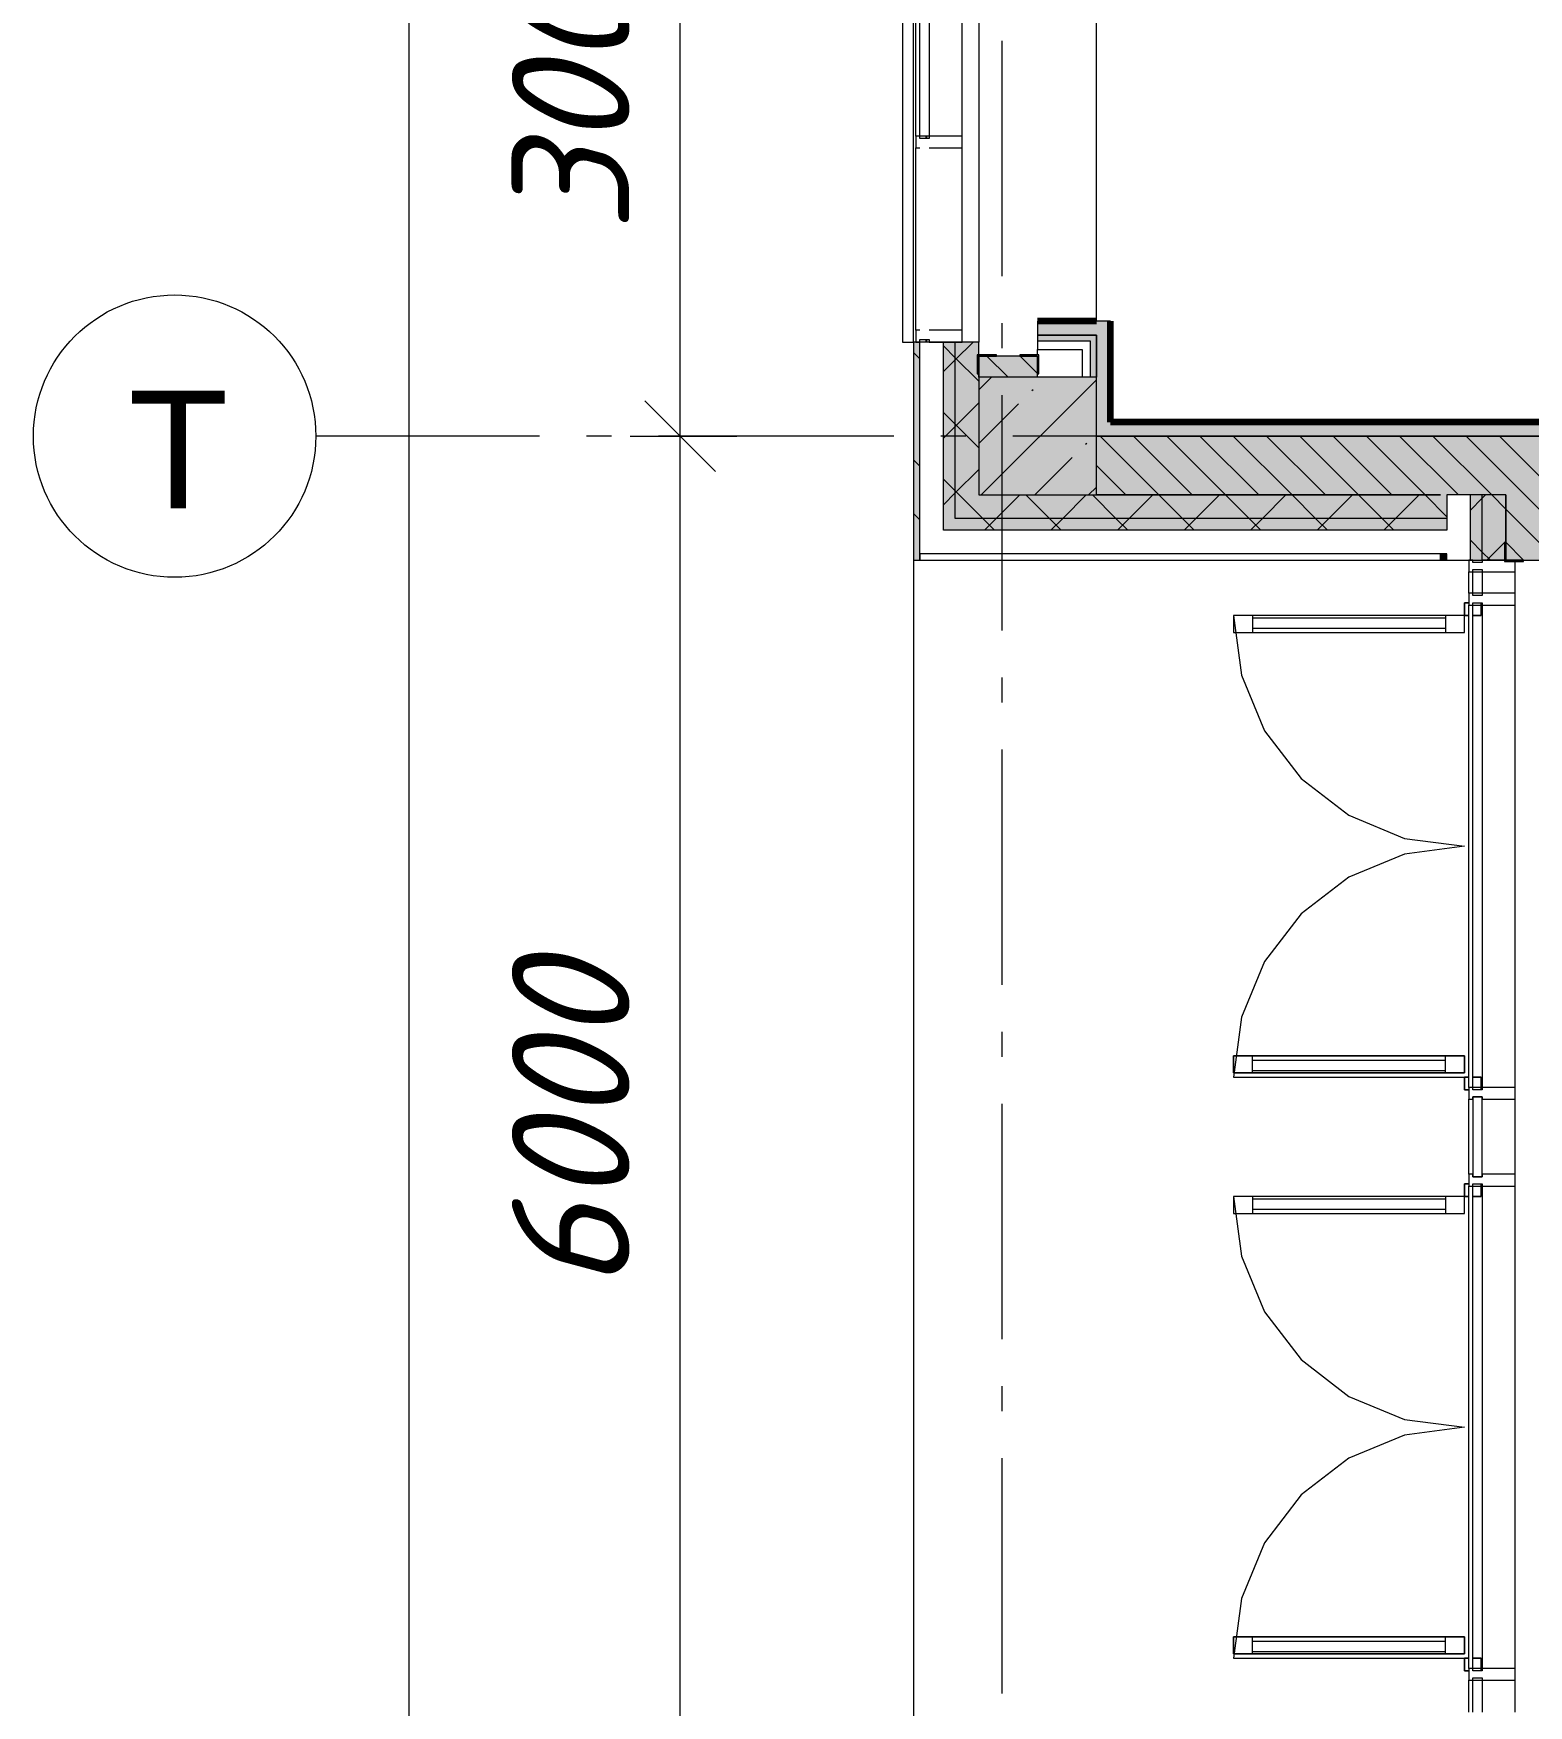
# Model space of a CAD drawing. Header units: millimetres. Extents: x -537608 to 253996, y -217170 to 186033.
# Drawn here: x -372244 to -365889, y -182995 to -175888 of the extents above; entities that cross this region are included whole.
import ezdxf

# ---------------------------------------------------------------- set-up
doc = ezdxf.new("R2010")
doc.units = ezdxf.units.MM
doc.layers.add('16) Лак 1.6м', color=160, linetype='Continuous', lineweight=90)
doc.layers.add('PDF _Геометрия', color=7, linetype='Continuous')
doc.layers.add('PDF _Текст', color=7, linetype='Continuous')
doc.layers.add('PDF _Сплошная заливка', color=7, linetype='Continuous', true_color=0xffffff)
doc.styles.add('PDF ArialMT', font='arial.ttf')
doc.styles.add('PDF ISOCPEUR Italic', font='isocpeui.ttf')

msp = doc.modelspace()

# ---------------------------------------------------------------- hatches: boundary and pattern name
at = {"layer": 'PDF _Сплошная заливка', "transparency": 33554559}
h = msp.add_hatch(color=256, dxfattribs=at)
h.paths.add_polyline_path([(-368503.2016, -178126.6438), (-368476.2036, -178126.6438), (-368476.2036, -177199.6439), (-368503.2016, -177199.6439)], flags=0)
h.paths.add_polyline_path([(-368496.3552, -175499.6429), (-368476.2036, -175499.6429), (-368476.2036, -174199.6425), (-368503.2016, -174199.6425), (-368503.2016, -175499.6429)], flags=0)
h.paths.add_polyline_path([(-368476.2036, -172499.6425), (-368476.2036, -171099.6417), (-368503.2016, -171099.6417), (-368503.2016, -172499.6425), (-368496.3552, -172499.6425)], flags=0)
h.paths.add_polyline_path([(-368496.3552, -169399.6404), (-368476.2036, -169399.6404), (-368476.2036, -168199.6404), (-368503.2016, -168199.6404), (-368503.2016, -169399.6404)], flags=0)
h.paths.add_polyline_path([(-368503.2016, -166499.6398), (-368476.2036, -166499.6398), (-368476.2036, -165199.6394), (-368503.2016, -165199.6394), (-368503.2016, -165392.9318)], flags=0)
h.paths.add_polyline_path([(-368476.2036, -163499.638), (-368476.2036, -162099.6374), (-368503.2016, -162099.6374), (-368503.2016, -163499.638), (-368496.3552, -163499.638)], flags=0)
h = msp.add_hatch(color=256, dxfattribs=at)
h.paths.add_polyline_path([(-368326.2029, -177999.6453), (-368326.2029, -177199.6439), (-368376.2031, -177199.6439), (-368376.2031, -177999.6453)], flags=0)
h.paths.add_polyline_path([(-368326.2029, -175499.6429), (-368326.2029, -174199.6425), (-368376.2031, -174199.6425), (-368376.2031, -175499.6429)], flags=0)
h.paths.add_polyline_path([(-368326.2029, -172499.6425), (-368326.2029, -171099.6417), (-368376.2031, -171099.6417), (-368376.2031, -172499.6425)], flags=0)
h.paths.add_polyline_path([(-368326.2029, -169399.6404), (-368326.2029, -168199.6404), (-368376.2031, -168199.6404), (-368376.2031, -169399.6404)], flags=0)
h.paths.add_polyline_path([(-368376.2031, -166499.6398), (-368326.2029, -166499.6398), (-368326.2029, -165199.6394), (-368376.2031, -165199.6394), (-368376.2031, -166106.1722)], flags=0)
h.paths.add_polyline_path([(-368326.2029, -163499.638), (-368326.2029, -162249.6381), (-368376.2031, -162249.6381), (-368376.2031, -163499.638)], flags=0)
h = msp.add_hatch(color=256, dxfattribs=at)
h.paths.add_polyline_path([(-368226.2024, -177349.6446), (-367976.2013, -177349.6446), (-367976.2013, -177259.6446), (-368226.2024, -177259.6446)], flags=0)
h.paths.add_polyline_path([(-368226.2024, -175439.6433), (-367976.2013, -175439.6433), (-367976.2013, -174849.6427), (-368226.2024, -174849.6427), (-368226.2024, -175378.2996)], flags=0)
h.paths.add_polyline_path([(-368226.2024, -174349.6432), (-367976.2013, -174349.6432), (-367976.2013, -174259.6432), (-368226.2024, -174259.6432)], flags=0)
h.paths.add_polyline_path([(-367976.2013, -172439.6418), (-367976.2013, -171849.9895), (-368226.2024, -171849.9895), (-368226.2024, -172439.6418), (-368074.7206, -172439.6418)], flags=0)
h.paths.add_polyline_path([(-368226.2024, -171349.9897), (-367976.2013, -171349.9897), (-367976.2013, -171219.6417), (-368226.2024, -171219.6417)], flags=0)
h.paths.add_polyline_path([(-368226.2024, -171184.6414), (-367976.2013, -171184.6414), (-367976.2013, -171159.6413), (-368226.2024, -171159.6413)], flags=0)
h.paths.add_polyline_path([(-368226.2024, -169339.6414), (-367976.2013, -169339.6414), (-367976.2013, -168259.64), (-368226.2024, -168259.64), (-368226.2024, -168959.1343)], flags=0)
h.paths.add_polyline_path([(-367976.2013, -166439.6387), (-367976.2013, -166349.6391), (-368226.2024, -166349.6391), (-368226.2024, -166439.6387), (-368074.7206, -166439.6387)], flags=0)
h.paths.add_polyline_path([(-368074.7206, -165849.6392), (-367976.2013, -165849.6392), (-367976.2013, -165734.6389), (-368226.2024, -165734.6389), (-368226.2024, -165849.6392)], flags=0)
h.paths.add_polyline_path([(-368226.2024, -165699.6394), (-367976.2013, -165699.6394), (-367976.2013, -165259.6391), (-368226.2024, -165259.6391), (-368226.2024, -165392.9318)], flags=0)
h.paths.add_polyline_path([(-368226.2024, -163439.6383), (-367976.2013, -163439.6383), (-367976.2013, -162849.6375), (-368226.2024, -162849.6375), (-368226.2024, -163253.2102)], flags=0)
at = {"layer": 'PDF _Сплошная заливка', "true_color": 0x56bc34, "transparency": 33554559}
for points in [[(-367726.2002, -177539.645), (-367666.2017, -177539.645), (-367666.2017, -177111.0822), (-367726.2002, -177111.0822), (-367726.2002, -177518.0207)], [(-363349.2001, -177599.6436), (-363099.199, -177599.6436), (-363099.199, -177539.645), (-367726.2002, -177539.645), (-367726.2002, -177599.6436), (-363436.7393, -177599.6436)]]:
    msp.add_hatch(color=85, dxfattribs=at).paths.add_polyline_path(points)
at = {"layer": 'PDF _Сплошная заливка', "transparency": 33554559}
for points in [[(-367726.2002, -177849.6447), (-367726.2002, -177349.6446), (-368226.2024, -177349.6446), (-368226.2024, -177849.6447), (-368074.7206, -177849.6447)], [(-363436.7393, -177849.6447), (-363349.2001, -177849.6447), (-363349.2001, -177599.6436), (-367726.2002, -177599.6436), (-367726.2002, -177849.6447), (-365123.2779, -177849.6447)], [(-366809.8165, -177949.6451), (-366236.2005, -177949.6451), (-366236.2005, -177849.6447), (-368226.2024, -177849.6447), (-368226.2024, -177949.6451), (-367653.0859, -177949.6451)], [(-365986.1994, -178126.6438), (-365736.2069, -178126.6438), (-365736.2069, -177849.6447), (-365986.1994, -177849.6447), (-365986.1994, -177874.6405)], [(-366236.2005, -177999.6453), (-366236.2005, -177949.6451), (-368326.2029, -177949.6451), (-368326.2029, -177999.6453), (-366263.2072, -177999.6453)]]:
    msp.add_hatch(color=256, dxfattribs=at).paths.add_polyline_path(points)
h = msp.add_hatch(color=256, dxfattribs=at)
h.paths.add_polyline_path([(-366086.1998, -183249.647), (-366086.1998, -183072.6461), (-366136.2, -183072.6461), (-366136.2, -183249.647)], flags=0)
h.paths.add_polyline_path([(-366136.2, -178126.6438), (-366086.1998, -178126.6438), (-366086.1998, -177849.6447), (-366136.2, -177849.6447), (-366136.2, -177874.6405)], flags=0)
h = msp.add_hatch(color=256, dxfattribs=at)
h.paths.add_polyline_path([(-366086.1998, -183349.6475), (-365986.1994, -183349.6475), (-365986.1994, -183072.6461), (-366086.1998, -183072.6461), (-366086.1998, -183249.647)], flags=0)
h.paths.add_polyline_path([(-365986.1994, -178126.6438), (-365986.1994, -177849.6447), (-366086.1998, -177849.6447), (-366086.1998, -178126.6438)], flags=0)

# ---------------------------------------------------------------- linework, layer by layer
at = {"layer": '16) Лак 1.6м'}
for p, q in [((-367726.2002, -177111.0822), (-367976.2013, -177111.0822)), ((-367666.2017, -177539.645), (-367666.2017, -177111.0822)), ((-363099.199, -177539.645), (-367666.2017, -177539.645))]:
    msp.add_line(p, q, dxfattribs=at)
at = {"layer": 'PDF _Геометрия', "lineweight": 9}
for p, q in [((-370647.0623, -212139.656), (-370647.0623, -124259.6211)), ((-369494.8612, -177599.6436), (-369494.8612, -174599.6432)), ((-368503.2016, -177199.6439), (-368503.2016, -175499.6429)), ((-368493.2032, -176324.6433), (-368493.2032, -175549.6431)), ((-368476.2036, -176324.6433), (-368476.2036, -175549.6431)), ((-368436.2016, -175549.6431), (-368436.2016, -176324.6433)), ((-368296.2079, -176324.6433), (-368296.2079, -175549.6431)), ((-368476.2036, -176324.6433), (-368493.2032, -176324.6433)), ((-368493.2032, -176324.6433), (-368493.2032, -176374.6446)), ((-368493.2032, -177149.6437), (-368493.2032, -176374.6446)), ((-368493.2032, -176374.6446), (-368476.2036, -176374.6446)), ((-368436.2016, -176324.6433), (-368476.2036, -176324.6433)), ((-368476.2036, -176334.6433), (-368476.2036, -176324.6433)), ((-368436.2016, -176334.6433), (-368476.2036, -176334.6433)), ((-368296.2079, -176324.6433), (-368436.2016, -176324.6433)), ((-368436.2016, -176324.6433), (-368436.2016, -176334.6433)), ((-368436.2016, -176374.6446), (-368296.2079, -176374.6446)), ((-368296.2079, -176374.6446), (-368296.2079, -176324.6433)), ((-368296.2079, -177149.6437), (-368296.2079, -176374.6446)), ((-368476.2036, -177149.6437), (-368493.2032, -177149.6437)), ((-368493.2032, -177149.6437), (-368493.2032, -177199.6439)), ((-368296.2079, -177149.6437), (-368436.2016, -177149.6437)), ((-368296.2079, -177199.6439), (-368296.2079, -177149.6437)), ((-367976.2013, -177111.0822), (-367976.2013, -177171.0828)), ((-367666.2017, -177111.0822), (-367726.2002, -177111.0822)), ((-368476.2036, -177199.6439), (-368503.2016, -177199.6439)), ((-368503.2016, -177199.6439), (-368503.2016, -178126.6438)), ((-368493.2032, -177199.6439), (-368476.2036, -177199.6439)), ((-368476.2036, -177199.6439), (-368476.2036, -177189.6434)), ((-368476.2036, -177189.6434), (-368436.2016, -177189.6434)), ((-368376.2031, -177199.6439), (-368476.2036, -177199.6439)), ((-368476.2036, -178099.6436), (-368476.2036, -177199.6439)), ((-368436.2016, -177189.6434), (-368436.2016, -177199.6439)), ((-368436.2016, -177199.6439), (-368296.2079, -177199.6439)), ((-368326.2029, -177199.6439), (-368376.2031, -177199.6439)), ((-368376.2031, -177999.6453), (-368376.2031, -177199.6439)), ((-368326.2029, -177266.5169), (-368376.2031, -177216.5167)), ((-368326.2029, -177275.3461), (-368250.505, -177199.6439)), ((-368226.2024, -177199.6439), (-368326.2029, -177199.6439)), ((-368326.2029, -177949.6451), (-368326.2029, -177199.6439)), ((-368226.2024, -177349.6446), (-368226.2024, -177199.6439)), ((-367976.2013, -177171.0828), (-367726.2002, -177171.0828)), ((-367786.2074, -177171.0828), (-367976.2013, -177171.0828)), ((-367976.2013, -177171.0828), (-367976.2013, -177196.0829)), ((-367976.2013, -177196.0829), (-367976.2013, -177231.0836)), ((-367786.2074, -177196.0829), (-367976.2013, -177196.0829)), ((-367976.2013, -177231.0836), (-367786.2074, -177231.0836)), ((-367751.2003, -177171.0828), (-367786.2074, -177171.0828)), ((-367751.2003, -177196.0829), (-367786.2074, -177196.0829)), ((-367786.2074, -177231.0836), (-367786.2074, -177349.6446)), ((-367726.2002, -177171.0828), (-367751.2003, -177171.0828)), ((-367751.2003, -177349.6446), (-367751.2003, -177196.0829)), ((-367726.2002, -177171.0828), (-367726.2002, -177349.6446)), ((-367726.2002, -177349.6446), (-367726.2002, -177171.0828)), ((-368376.2031, -177325.3464), (-368326.2029, -177275.3461)), ((-368226.2024, -177366.5152), (-368326.2029, -177266.5169)), ((-367976.2013, -177259.6446), (-368226.2024, -177259.6446)), ((-368226.2024, -177259.6446), (-368226.2024, -177349.6446)), ((-368101.6583, -177349.6446), (-368191.6518, -177259.6446)), ((-367976.2013, -177333.674), (-368050.2371, -177259.6446)), ((-367976.2013, -177349.6446), (-367976.2013, -177259.6446)), ((-368226.2024, -177403.5158), (-368172.3355, -177349.6446)), ((-367726.2002, -177349.6446), (-368226.2024, -177349.6446)), ((-368226.2024, -177349.6446), (-368226.2024, -177849.6447)), ((-368216.1352, -177849.6447), (-367726.2002, -177359.714)), ((-367726.2002, -177849.6447), (-367726.2002, -177349.6446)), ((-368000.168, -177405.5762), (-367995.4229, -177400.8332)), ((-368326.2029, -177549.3591), (-368376.2031, -177499.3589)), ((-368326.2029, -177558.1905), (-368226.2024, -177458.1901)), ((-368226.2024, -177631.6149), (-368057.1868, -177462.5994)), ((-368376.2031, -177608.1908), (-368326.2029, -177558.1905)), ((-368226.2024, -177649.3596), (-368326.2029, -177549.3591)), ((-369706.9874, -177599.6436), (-369494.8612, -177599.6436)), ((-369494.8612, -183599.6464), (-369494.8612, -177599.6436)), ((-369494.8612, -177599.6436), (-369254.8584, -177599.6436)), ((-367772.0668, -177633.6732), (-367767.3217, -177628.9324)), ((-363349.2001, -177599.6436), (-367726.2002, -177599.6436)), ((-367726.2002, -177599.6436), (-363349.2001, -177599.6436)), ((-367460.2328, -177849.6447), (-367710.2339, -177599.6436)), ((-367318.8095, -177849.6447), (-367568.8106, -177599.6436)), ((-367177.3862, -177849.6447), (-367427.3873, -177599.6436)), ((-367035.9716, -177849.6447), (-367285.9727, -177599.6436)), ((-366894.5482, -177849.6447), (-367144.5493, -177599.6436)), ((-366753.1249, -177849.6447), (-367003.126, -177599.6436)), ((-366611.7017, -177849.6447), (-366861.7028, -177599.6436)), ((-366470.287, -177849.6447), (-366720.2795, -177599.6436)), ((-366328.8637, -177849.6447), (-366578.8648, -177599.6436)), ((-366187.4404, -177849.6447), (-366437.4415, -177599.6436)), ((-366046.0171, -177849.6447), (-366296.0182, -177599.6436)), ((-365904.5938, -177849.6447), (-366154.5949, -177599.6436)), ((-365763.1791, -177849.6447), (-366013.1802, -177599.6436)), ((-367988.034, -177849.6447), (-367829.0942, -177690.6985)), ((-367601.6561, -177849.6447), (-367726.2002, -177725.0941)), ((-368326.2029, -177832.2015), (-368376.2031, -177782.2012)), ((-368326.2029, -177841.0329), (-368226.2024, -177741.0324)), ((-368376.2031, -177891.0331), (-368326.2029, -177841.0329)), ((-368226.2024, -177932.2019), (-368326.2029, -177832.2015)), ((-368226.2024, -177849.6447), (-367726.2002, -177849.6447)), ((-368151.9771, -177949.6451), (-368051.9767, -177849.6447)), ((-367925.9169, -177949.6451), (-368025.9173, -177849.6447)), ((-367869.1306, -177949.6451), (-367769.1302, -177849.6447)), ((-367759.9413, -177849.6447), (-367726.2002, -177815.91)), ((-367643.0789, -177949.6451), (-367743.0794, -177849.6447)), ((-367726.2002, -177849.6447), (-366263.2072, -177849.6447)), ((-366263.2072, -177849.6447), (-367726.2002, -177849.6447)), ((-367586.284, -177949.6451), (-367486.2835, -177849.6447)), ((-367360.2323, -177949.6451), (-367460.2328, -177849.6447)), ((-367303.446, -177949.6451), (-367203.4456, -177849.6447)), ((-367077.3944, -177949.6451), (-367177.3862, -177849.6447)), ((-367020.5994, -177949.6451), (-366920.599, -177849.6447)), ((-366794.5478, -177949.6451), (-366894.5482, -177849.6447)), ((-366737.7615, -177949.6451), (-366637.761, -177849.6447)), ((-366511.7012, -177949.6451), (-366611.7017, -177849.6447)), ((-366454.9148, -177949.6451), (-366354.9144, -177849.6447)), ((-366236.2005, -177942.3035), (-366328.8637, -177849.6447)), ((-366236.2005, -177849.6447), (-366236.2005, -177949.6451)), ((-366136.2, -177849.6447), (-366236.2005, -177849.6447)), ((-366236.2005, -177849.6447), (-366236.2005, -177949.6451)), ((-366086.1998, -177849.6447), (-366136.2, -177849.6447)), ((-366136.2, -178126.6438), (-366136.2, -177849.6447)), ((-366136.2, -177913.7747), (-366086.1998, -177863.7745)), ((-366086.1998, -177863.7745), (-366072.0765, -177849.6447)), ((-365986.1994, -177849.6447), (-366086.1998, -177849.6447)), ((-366086.1998, -178126.6438), (-366086.1998, -177849.6447)), ((-365986.1994, -177909.4602), (-366046.0171, -177849.6447)), ((-365986.1994, -178126.6438), (-365986.1994, -177849.6447)), ((-365986.1994, -177849.6447), (-365986.1994, -178126.6438)), ((-365736.2069, -178018.038), (-365904.5938, -177849.6447)), ((-368226.2024, -177949.6451), (-368326.2029, -177949.6451)), ((-368208.7635, -177949.6451), (-368226.2024, -177932.2019)), ((-366263.2072, -177949.6451), (-368226.2024, -177949.6451)), ((-368158.7633, -177999.6453), (-368208.7635, -177949.6451)), ((-368201.9774, -177999.6453), (-368151.9771, -177949.6451)), ((-367875.9167, -177999.6453), (-367925.9169, -177949.6451)), ((-367919.1308, -177999.6453), (-367869.1306, -177949.6451)), ((-367593.0787, -177999.6453), (-367643.0789, -177949.6451)), ((-367636.2842, -177999.6453), (-367586.284, -177949.6451)), ((-367310.2321, -177999.6453), (-367360.2323, -177949.6451)), ((-367353.4463, -177999.6453), (-367303.446, -177949.6451)), ((-367027.3942, -177999.6453), (-367077.3944, -177949.6451)), ((-367070.5996, -177999.6453), (-367020.5994, -177949.6451)), ((-366744.5476, -177999.6453), (-366794.5478, -177949.6451)), ((-366787.7617, -177999.6453), (-366737.7615, -177949.6451)), ((-366461.701, -177999.6453), (-366511.7012, -177949.6451)), ((-366504.9151, -177999.6453), (-366454.9148, -177949.6451)), ((-366236.2005, -177949.6451), (-366263.2072, -177949.6451)), ((-366236.2005, -177949.6451), (-366236.2005, -177999.6453)), ((-366236.2005, -177949.6451), (-366236.2005, -177999.6453)), ((-365769.0179, -178126.6438), (-365986.1994, -177909.4602)), ((-368326.2029, -177999.6453), (-368376.2031, -177999.6453)), ((-368226.2024, -177999.6453), (-368326.2029, -177999.6453)), ((-366263.2072, -177999.6453), (-368226.2024, -177999.6453)), ((-366236.2005, -177999.6453), (-366263.2072, -177999.6453)), ((-366086.1998, -178092.3021), (-366136.2, -178042.3018)), ((-366051.8645, -178126.6438), (-366086.1998, -178092.3021)), ((-366066.229, -178126.6438), (-365986.1994, -178046.6164)), ((-365910.4412, -178126.6438), (-365986.1994, -178050.8813)), ((-368503.2016, -178126.6438), (-368476.2036, -178126.6438)), ((-368376.2031, -178099.6436), (-368476.2036, -178099.6436)), ((-368476.2036, -178099.6436), (-368476.2036, -178126.6438)), ((-368476.2036, -178126.6438), (-368476.2036, -178099.6436)), ((-368476.2036, -178126.6438), (-368376.2031, -178126.6438)), ((-368226.2024, -178099.6436), (-368376.2031, -178099.6436)), ((-368376.2031, -178126.6438), (-368326.2029, -178126.6438)), ((-368326.2029, -178126.6438), (-368226.2024, -178126.6438)), ((-366263.2072, -178099.6436), (-368226.2024, -178099.6436)), ((-368226.2024, -178126.6438), (-366263.2072, -178126.6438)), ((-366263.2072, -178126.6438), (-366263.2072, -178099.6436)), ((-366236.2005, -178099.6436), (-366263.2072, -178099.6436)), ((-366263.2072, -178126.6438), (-366236.2005, -178126.6438)), ((-366236.2005, -178126.6438), (-366236.2005, -178099.6436)), ((-366236.2005, -178126.6438), (-366136.2, -178126.6438)), ((-366126.2018, -178126.6438), (-366143.2014, -178126.6438)), ((-366143.2014, -178126.6438), (-366143.2014, -178176.6441)), ((-366136.2, -178126.6438), (-366086.1998, -178126.6438)), ((-366126.2018, -178136.6443), (-366126.2018, -178126.6438)), ((-366086.1998, -178136.6443), (-366126.2018, -178136.6443)), ((-366086.1998, -178126.6438), (-365986.1994, -178126.6438)), ((-365946.2061, -178126.6438), (-366086.1998, -178126.6438)), ((-366086.1998, -178126.6438), (-366086.1998, -178136.6443)), ((-365986.1994, -178126.6438), (-365736.2069, -178126.6438)), ((-365946.2061, -178176.6441), (-365946.2061, -178126.6438)), ((-366143.2014, -178267.6451), (-366143.2014, -178176.6441)), ((-366143.2014, -178176.6441), (-366126.2018, -178176.6441)), ((-366126.2018, -178166.6436), (-366086.1998, -178166.6436)), ((-366126.2018, -178176.6441), (-366126.2018, -178166.6436)), ((-366126.2018, -178176.6441), (-366086.1998, -178176.6441)), ((-366126.2018, -178267.6451), (-366126.2018, -178176.6441)), ((-366086.1998, -178166.6436), (-366086.1998, -178176.6441)), ((-366086.1998, -178176.6441), (-366086.1998, -178267.6451)), ((-366086.1998, -178176.6441), (-365946.2061, -178176.6441)), ((-365946.2061, -178267.6451), (-365946.2061, -178176.6441)), ((-366126.2018, -178267.6451), (-366143.2014, -178267.6451)), ((-366143.2014, -178267.6451), (-366143.2014, -178317.6453)), ((-366086.1998, -178267.6451), (-366126.2018, -178267.6451)), ((-366126.2018, -178277.6456), (-366126.2018, -178267.6451)), ((-366086.1998, -178277.6456), (-366126.2018, -178277.6456)), ((-365946.2061, -178267.6451), (-366086.1998, -178267.6451)), ((-366086.1998, -178267.6451), (-366086.1998, -178277.6456)), ((-365946.2061, -178317.6453), (-365946.2061, -178267.6451)), ((-366162.2078, -178361.6453), (-367143.2059, -178361.6453)), ((-367143.2059, -178361.6453), (-367143.2059, -178433.6444)), ((-366162.2078, -178361.6453), (-367143.2059, -178361.6453)), ((-367143.2059, -178361.6453), (-367143.2059, -178433.6444)), ((-366162.2078, -178361.6453), (-367143.2059, -178361.6453)), ((-367143.2059, -178361.6453), (-367109.7748, -178615.5454)), ((-367063.2021, -178361.6453), (-367063.2021, -178433.6444)), ((-367063.2021, -178371.6458), (-366242.203, -178371.6458)), ((-366242.203, -178361.6453), (-366242.203, -178433.6444)), ((-366162.2078, -178361.6453), (-366162.2078, -178307.6449)), ((-366162.2078, -178307.6449), (-366143.2014, -178307.6449)), ((-366143.2014, -178307.6449), (-366162.2078, -178307.6449)), ((-366162.2078, -178307.6449), (-366162.2078, -178361.6453)), ((-366162.2078, -178433.6444), (-366162.2078, -178361.6453)), ((-366162.2078, -178433.6444), (-366162.2078, -178361.6453)), ((-366162.2078, -178361.6453), (-366143.2014, -178361.6453)), ((-366143.2014, -178361.6453), (-366162.2078, -178361.6453)), ((-366143.2014, -180367.6458), (-366143.2014, -178317.6453)), ((-366143.2014, -178317.6453), (-366126.2018, -178317.6453)), ((-366126.2018, -178317.6453), (-366126.2018, -178307.6449)), ((-366126.2018, -178307.6449), (-366086.1998, -178307.6449)), ((-366126.2018, -178317.6453), (-366086.1998, -178317.6453)), ((-366126.2018, -180367.6458), (-366126.2018, -178317.6453)), ((-366090.2044, -178361.6453), (-366126.2018, -178361.6453)), ((-366126.2018, -178361.6453), (-366090.2044, -178361.6453)), ((-366090.2044, -178307.6449), (-366090.2044, -178361.6453)), ((-366090.2044, -178361.6453), (-366090.2044, -178307.6449)), ((-366086.1998, -178307.6449), (-366086.1998, -178317.6453)), ((-366086.1998, -178317.6453), (-366086.1998, -180367.6458)), ((-366086.1998, -178317.6453), (-365946.2061, -178317.6453)), ((-365946.2061, -180367.6458), (-365946.2061, -178317.6453)), ((-367143.2059, -178433.6444), (-366162.2078, -178433.6444)), ((-367143.2059, -178433.6444), (-366162.2078, -178433.6444)), ((-367063.2021, -178415.6457), (-366242.203, -178415.6457)), ((-367109.7748, -178615.5454), (-367011.7723, -178852.1443)), ((-367011.7723, -178852.1443), (-366855.8725, -179055.3166)), ((-366855.8725, -179055.3166), (-366652.7025, -179211.2163)), ((-366652.7025, -179211.2163), (-366416.1014, -179309.2188)), ((-366416.1014, -179309.2188), (-366162.2078, -179342.6456)), ((-366162.2078, -179342.6456), (-366416.1014, -179376.0724)), ((-366416.1014, -179376.0724), (-366652.7025, -179474.0749)), ((-366652.7025, -179474.0749), (-366855.8725, -179629.9724)), ((-366855.8725, -179629.9724), (-367011.7723, -179833.1447)), ((-367011.7723, -179833.1447), (-367109.7748, -180069.7436)), ((-367109.7748, -180069.7436), (-367143.2059, -180323.6459)), ((-367143.2059, -180305.645), (-367143.2059, -180233.6459)), ((-367143.2059, -180233.6459), (-366162.2078, -180233.6459)), ((-366162.2078, -180233.6459), (-367143.2059, -180233.6459)), ((-367143.2059, -180233.6459), (-367143.2059, -180305.645)), ((-367063.2021, -180305.645), (-367063.2021, -180233.6459)), ((-367063.2021, -180251.6446), (-366242.203, -180251.6446)), ((-366242.203, -180305.645), (-366242.203, -180233.6459)), ((-366162.2078, -180233.6459), (-366162.2078, -180305.645)), ((-366162.2078, -180305.645), (-366162.2078, -180233.6459)), ((-366162.2078, -180305.645), (-367143.2059, -180305.645)), ((-367143.2059, -180305.645), (-366162.2078, -180305.645)), ((-367143.2059, -180323.6459), (-366162.2078, -180323.6459)), ((-367063.2021, -180295.6445), (-366242.203, -180295.6445)), ((-366162.2078, -180323.6459), (-366162.2078, -180377.6463)), ((-366162.2078, -180377.6463), (-366162.2078, -180323.6459)), ((-366162.2078, -180323.6459), (-366143.2014, -180323.6459)), ((-366143.2014, -180323.6459), (-366162.2078, -180323.6459)), ((-366126.2018, -180323.6459), (-366090.2044, -180323.6459)), ((-366090.2044, -180323.6459), (-366126.2018, -180323.6459)), ((-366090.2044, -180323.6459), (-366090.2044, -180377.6463)), ((-366090.2044, -180377.6463), (-366090.2044, -180323.6459)), ((-366162.2078, -180377.6463), (-366143.2014, -180377.6463)), ((-366143.2014, -180377.6463), (-366162.2078, -180377.6463)), ((-366126.2018, -180367.6458), (-366143.2014, -180367.6458)), ((-366143.2014, -180367.6458), (-366143.2014, -180417.646)), ((-366143.2014, -180417.646), (-366126.2018, -180417.646)), ((-366143.2014, -180737.0368), (-366143.2014, -180417.646)), ((-366126.2018, -180377.6463), (-366126.2018, -180367.6458)), ((-366086.1998, -180367.6458), (-366126.2018, -180367.6458)), ((-366086.1998, -180377.6463), (-366126.2018, -180377.6463)), ((-366126.2018, -180417.646), (-366126.2018, -180407.6456)), ((-366126.2018, -180407.6456), (-366086.1998, -180407.6456)), ((-365946.2061, -180367.6458), (-366086.1998, -180367.6458)), ((-366086.1998, -180367.6458), (-366086.1998, -180377.6463)), ((-366086.1998, -180407.6456), (-366086.1998, -180417.646)), ((-366086.1998, -180417.646), (-365946.2061, -180417.646)), ((-365946.2061, -180417.646), (-365946.2061, -180367.6458)), ((-365946.2061, -180737.0368), (-365946.2061, -180417.646)), ((-366162.2078, -180831.037), (-366162.2078, -180777.0366)), ((-366162.2078, -180777.0366), (-366143.2014, -180777.0366)), ((-366143.2014, -180777.0366), (-366162.2078, -180777.0366)), ((-366162.2078, -180777.0366), (-366162.2078, -180831.037)), ((-366126.2018, -180737.0368), (-366143.2014, -180737.0368)), ((-366143.2014, -180737.0368), (-366143.2014, -180787.0371)), ((-366143.2014, -182837.0375), (-366143.2014, -180787.0371)), ((-366143.2014, -180787.0371), (-366126.2018, -180787.0371)), ((-366126.2018, -180747.0352), (-366126.2018, -180737.0368)), ((-366086.1998, -180747.0352), (-366126.2018, -180747.0352)), ((-366126.2018, -180787.0371), (-366126.2018, -180777.0366)), ((-366126.2018, -180777.0366), (-366086.1998, -180777.0366)), ((-366126.2018, -180787.0371), (-366086.1998, -180787.0371)), ((-366126.2018, -182837.0375), (-366126.2018, -180787.0371)), ((-366090.2044, -180777.0366), (-366090.2044, -180831.037)), ((-366090.2044, -180831.037), (-366090.2044, -180777.0366)), ((-365946.2061, -180737.0368), (-366086.1998, -180737.0368)), ((-366086.1998, -180737.0368), (-366086.1998, -180747.0352)), ((-366086.1998, -180777.0366), (-366086.1998, -180787.0371)), ((-366086.1998, -180787.0371), (-366086.1998, -182837.0375)), ((-366086.1998, -180787.0371), (-365946.2061, -180787.0371)), ((-365946.2061, -180787.0371), (-365946.2061, -180737.0368)), ((-365946.2061, -182837.0375), (-365946.2061, -180787.0371)), ((-366162.2078, -180831.037), (-367143.2059, -180831.037)), ((-367143.2059, -180831.037), (-367143.2059, -180903.0361)), ((-366162.2078, -180831.037), (-367143.2059, -180831.037)), ((-367143.2059, -180831.037), (-367143.2059, -180903.0361)), ((-366162.2078, -180831.037), (-367143.2059, -180831.037)), ((-367143.2059, -180831.037), (-367109.7748, -181084.9371)), ((-367063.2021, -180831.037), (-367063.2021, -180903.0361)), ((-367063.2021, -180841.0353), (-366242.203, -180841.0353)), ((-366242.203, -180831.037), (-366242.203, -180903.0361)), ((-366162.2078, -180903.0361), (-366162.2078, -180831.037)), ((-366162.2078, -180903.0361), (-366162.2078, -180831.037)), ((-366162.2078, -180831.037), (-366143.2014, -180831.037)), ((-366143.2014, -180831.037), (-366162.2078, -180831.037)), ((-366090.2044, -180831.037), (-366126.2018, -180831.037)), ((-366126.2018, -180831.037), (-366090.2044, -180831.037)), ((-367143.2059, -180903.0361), (-366162.2078, -180903.0361)), ((-367143.2059, -180903.0361), (-366162.2078, -180903.0361)), ((-367063.2021, -180885.0353), (-366242.203, -180885.0353)), ((-367109.7748, -181084.9371), (-367011.7723, -181321.5361)), ((-367011.7723, -181321.5361), (-366855.8725, -181524.7083)), ((-366855.8725, -181524.7083), (-366652.7025, -181680.608)), ((-366652.7025, -181680.608), (-366416.1014, -181778.6106)), ((-366416.1014, -181778.6106), (-366162.2078, -181812.0373)), ((-366416.1014, -181845.4641), (-366652.7025, -181943.4666)), ((-366162.2078, -181812.0373), (-366416.1014, -181845.4641)), ((-366652.7025, -181943.4666), (-366855.8725, -182099.3642)), ((-366855.8725, -182099.3642), (-367011.7723, -182302.5364)), ((-367011.7723, -182302.5364), (-367109.7748, -182539.1353)), ((-367109.7748, -182539.1353), (-367143.2059, -182793.0376)), ((-367143.2059, -182775.0368), (-367143.2059, -182703.0376)), ((-367143.2059, -182703.0376), (-366162.2078, -182703.0376)), ((-366162.2078, -182703.0376), (-367143.2059, -182703.0376)), ((-367143.2059, -182703.0376), (-367143.2059, -182775.0368)), ((-367063.2021, -182775.0368), (-367063.2021, -182703.0376)), ((-366242.203, -182775.0368), (-366242.203, -182703.0376)), ((-366162.2078, -182703.0376), (-366162.2078, -182775.0368)), ((-366162.2078, -182775.0368), (-366162.2078, -182703.0376)), ((-366162.2078, -182775.0368), (-367143.2059, -182775.0368)), ((-367143.2059, -182775.0368), (-366162.2078, -182775.0368)), ((-367063.2021, -182721.0363), (-366242.203, -182721.0363)), ((-367063.2021, -182765.0363), (-366242.203, -182765.0363)), ((-367143.2059, -182793.0376), (-366162.2078, -182793.0376)), ((-366162.2078, -182793.0376), (-366162.2078, -182847.038)), ((-366162.2078, -182847.038), (-366162.2078, -182793.0376)), ((-366162.2078, -182793.0376), (-366143.2014, -182793.0376)), ((-366143.2014, -182793.0376), (-366162.2078, -182793.0376)), ((-366162.2078, -182847.038), (-366143.2014, -182847.038)), ((-366143.2014, -182847.038), (-366162.2078, -182847.038)), ((-366126.2018, -182837.0375), (-366143.2014, -182837.0375)), ((-366143.2014, -182837.0375), (-366143.2014, -182887.0377)), ((-366126.2018, -182793.0376), (-366090.2044, -182793.0376)), ((-366090.2044, -182793.0376), (-366126.2018, -182793.0376)), ((-366126.2018, -182847.038), (-366126.2018, -182837.0375)), ((-366086.1998, -182837.0375), (-366126.2018, -182837.0375)), ((-366086.1998, -182847.038), (-366126.2018, -182847.038)), ((-366090.2044, -182793.0376), (-366090.2044, -182847.038)), ((-366090.2044, -182847.038), (-366090.2044, -182793.0376)), ((-365946.2061, -182837.0375), (-366086.1998, -182837.0375)), ((-366086.1998, -182837.0375), (-366086.1998, -182847.038)), ((-365946.2061, -182887.0377), (-365946.2061, -182837.0375)), ((-366143.2014, -182887.0377), (-366126.2018, -182887.0377)), ((-366143.2014, -183022.6459), (-366143.2014, -182887.0377)), ((-366126.2018, -182887.0377), (-366126.2018, -182877.0373)), ((-366126.2018, -182877.0373), (-366086.1998, -182877.0373)), ((-366126.2018, -182887.0377), (-366086.1998, -182887.0377)), ((-366126.2018, -183022.6459), (-366126.2018, -182887.0377)), ((-366086.1998, -182877.0373), (-366086.1998, -182887.0377)), ((-366086.1998, -182887.0377), (-365946.2061, -182887.0377)), ((-366086.1998, -182887.0377), (-366086.1998, -183022.6459)), ((-365946.2061, -183022.6459), (-365946.2061, -182887.0377))]:
    msp.add_line(p, q, dxfattribs=at)
at = {"layer": 'PDF _Геометрия', "color": 9, "lineweight": 9, "true_color": 0xc0c0c0}
for p, q in [((-367726.2002, -177111.0822), (-367726.2002, -174909.6423)), ((-368226.2024, -175499.6429), (-368226.2024, -177199.6439)), ((-367976.2013, -177253.6443), (-367976.2013, -177231.0836)), ((-368503.2016, -178126.6438), (-368503.2016, -183072.6461))]:
    msp.add_line(p, q, dxfattribs=at)
at = {"layer": 'PDF _Геометрия', "color": 253, "lineweight": 9, "true_color": 0xaaaaaa}
for p, q in [((-368548.1122, -177201.1316), (-368548.1122, -175501.1306)), ((-368126.202, -176920.0677), (-368126.202, -175920.0665)), ((-368450.1184, -176334.6433), (-368450.1184, -176324.6433)), ((-368448.1118, -176324.6433), (-368448.1118, -176334.6433)), ((-368126.202, -177225.9014), (-368126.202, -177120.0686)), ((-368503.2016, -177201.1316), (-368548.1122, -177201.1316)), ((-368450.1184, -177199.6439), (-368450.1184, -177189.6434)), ((-368448.1118, -177189.6434), (-368448.1118, -177199.6439)), ((-368126.202, -178425.9023), (-368126.202, -177425.9001)), ((-370093.2017, -177599.6436), (-371043.5246, -177599.6436)), ((-369787.3702, -177599.6436), (-369893.2009, -177599.6436)), ((-368587.3649, -177599.6436), (-369587.3693, -177599.6436)), ((-368281.5333, -177599.6436), (-368387.364, -177599.6436)), ((-367081.528, -177599.6436), (-368081.5325, -177599.6436)), ((-366775.6965, -177599.6436), (-366881.5358, -177599.6436)), ((-365575.6998, -177599.6436), (-366575.6957, -177599.6436)), ((-368126.202, -178731.7339), (-368126.202, -178625.9011)), ((-368126.202, -179931.7349), (-368126.202, -178931.7348)), ((-368126.202, -180237.5686), (-368126.202, -180131.7358)), ((-368126.202, -181437.5696), (-368126.202, -180437.5694)), ((-368126.202, -181743.4033), (-368126.202, -181637.5683)), ((-368126.202, -182943.4021), (-368126.202, -181943.402))]:
    msp.add_line(p, q, dxfattribs=at)
at = {"layer": 'PDF _Геометрия', "color": 8, "lineweight": 9, "true_color": 0x787878}
for p, q in [((-368476.2036, -177271.6839), (-368503.2016, -177244.6837)), ((-368476.2036, -177727.88), (-368503.2016, -177700.8798)), ((-368476.2036, -177955.9791), (-368503.2016, -177928.9789)), ((-366252.6491, -178126.6438), (-366263.2072, -178116.0922))]:
    msp.add_line(p, q, dxfattribs=at)
at = {"layer": 'PDF _Геометрия', "color": 253, "lineweight": 20, "true_color": 0xaaaaaa}
for p, q in [((-368151.2021, -177253.6443), (-368232.2048, -177253.6443)), ((-368232.2048, -177253.6443), (-368232.2048, -177334.645)), ((-368226.2024, -177334.645), (-368226.2024, -177259.6446)), ((-368226.2024, -177259.6446), (-368151.2021, -177259.6446)), ((-368151.2021, -177259.6446), (-368151.2021, -177253.6443)), ((-367970.2075, -177253.6443), (-368051.2017, -177253.6443)), ((-368051.2017, -177253.6443), (-368051.2017, -177259.6446)), ((-368051.2017, -177259.6446), (-367976.2013, -177259.6446)), ((-367976.2013, -177259.6446), (-367976.2013, -177334.645)), ((-367970.2075, -177334.645), (-367970.2075, -177253.6443)), ((-368232.2048, -177334.645), (-368226.2024, -177334.645)), ((-367976.2013, -177334.645), (-367970.2075, -177334.645)), ((-365986.1994, -178051.6457), (-365992.2019, -178051.6457)), ((-365992.2019, -178051.6457), (-365992.2019, -178132.6441)), ((-365986.1994, -178126.6438), (-365986.1994, -178051.6457)), ((-365992.2019, -178132.6441), (-365911.2077, -178132.6441)), ((-365911.2077, -178126.6438), (-365986.1994, -178126.6438)), ((-365911.2077, -178132.6441), (-365911.2077, -178126.6438))]:
    msp.add_line(p, q, dxfattribs=at)
at = {"layer": 'PDF _Геометрия', "lineweight": 20}
for p, q in [((-369644.8618, -177449.6451), (-369494.8612, -177599.6436)), ((-369494.8612, -177599.6436), (-369344.8605, -177749.6442)), ((-366126.2018, -180407.6456), (-366126.2018, -180747.0352)), ((-366086.1998, -180407.6456), (-366126.2018, -180407.6456)), ((-366086.1998, -180747.0352), (-366086.1998, -180407.6456)), ((-366126.2018, -180747.0352), (-366086.1998, -180747.0352))]:
    msp.add_line(p, q, dxfattribs=at)
msp.add_circle((-371643.5266, -177599.6446), 599.9994, dxfattribs=at)
at = {"layer": 'PDF _Сплошная заливка', "color": 85, "lineweight": 35, "true_color": 0x56bc34, "transparency": 33554559}
msp.add_solid([(-367726.2002, -177171.0828), (-367726.2002, -177111.0822), (-367976.2013, -177171.0828), (-367976.2013, -177111.0822)], dxfattribs=at)
at = {"layer": 'PDF _Сплошная заливка', "lineweight": 35, "transparency": 33554559}
for points in [[(-368226.2024, -177949.6451), (-368226.2024, -177199.6439), (-368326.2029, -177949.6451), (-368326.2029, -177199.6439)], [(-366236.2005, -178126.6438), (-366236.2005, -178099.6436), (-366263.2072, -178126.6438), (-366263.2072, -178099.6436)]]:
    msp.add_solid(points, dxfattribs=at)
at = {"layer": 'PDF _Сплошная заливка', "color": 75, "lineweight": 35, "true_color": 0x77b143, "transparency": 33554559}
for points in [[(-367976.2013, -177196.0829), (-367751.2003, -177196.0829), (-367976.2013, -177171.0828), (-367751.2003, -177171.0828)], [(-367726.2002, -177349.6446), (-367726.2002, -177171.0828), (-367751.2003, -177349.6446), (-367751.2003, -177171.0828)]]:
    msp.add_solid(points, dxfattribs=at)

# ---------------------------------------------------------------- texts
at = {"layer": 'PDF _Текст', "char_height": 500, "attachment_point": 4, "rotation": 90, "style": 'PDF ISOCPEUR Italic'}
for s, insert in [('3000', (-369960.373, -176731.7207)), ('6000', (-369960.373, -181231.7234))]:
    msp.add_mtext(s, dxfattribs=dict(at, insert=insert))
at = {"layer": 'PDF _Текст', "insert": (-371840.867, -177655.9665), "char_height": 500, "attachment_point": 4, "style": 'PDF ArialMT'}
msp.add_mtext('Т', dxfattribs=at)

doc.saveas('drawing.dxf')
